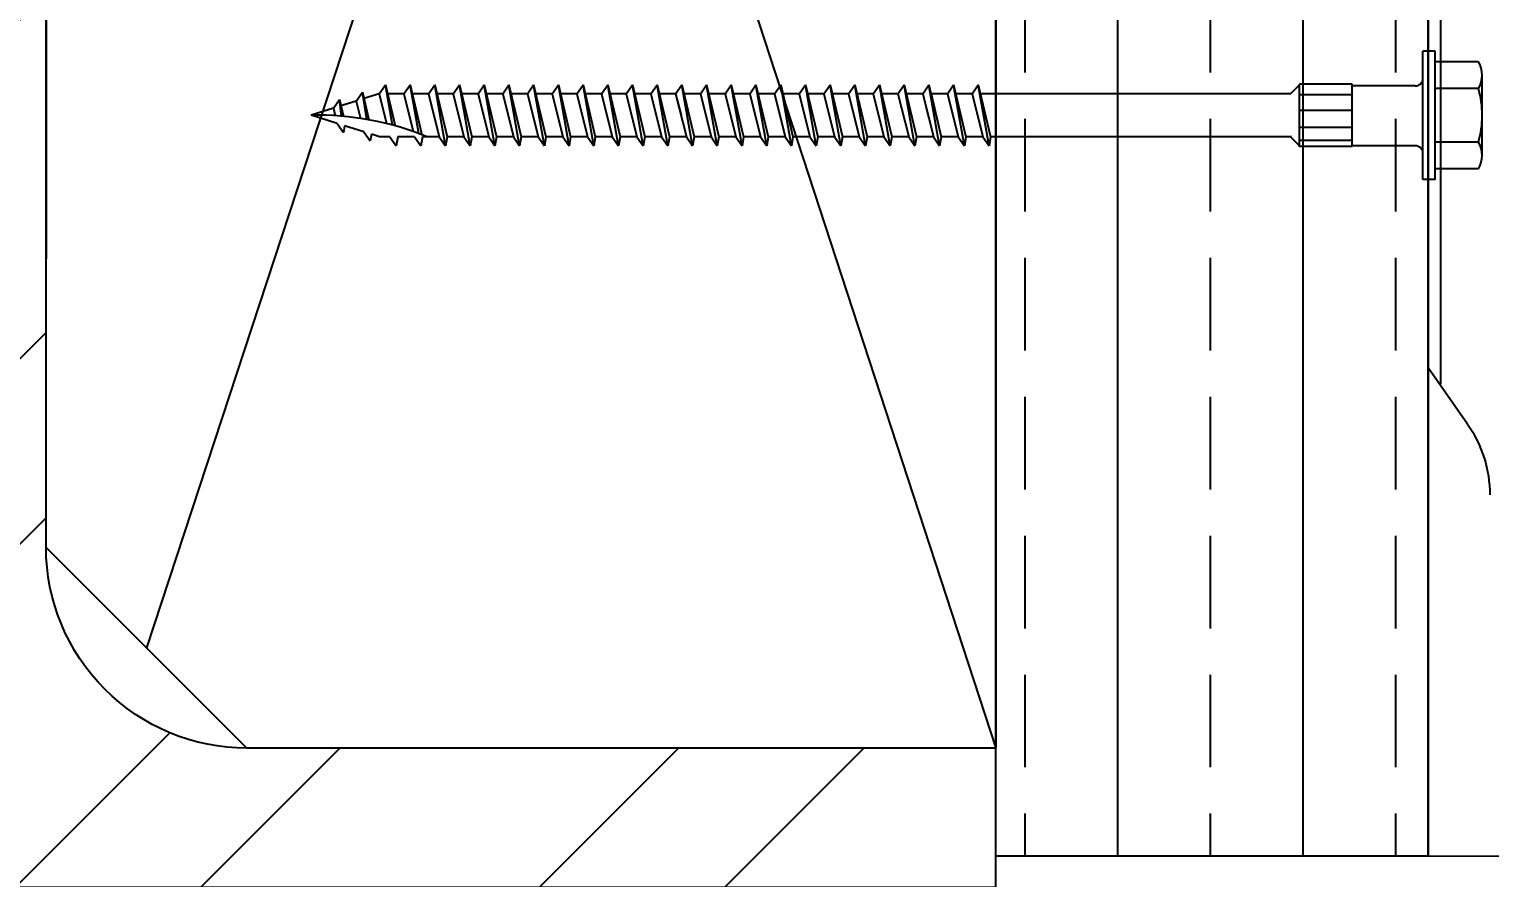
# Model space of a CAD drawing. Header units: inches. Extents: x -2661 to 42767, y -1222 to 9099.
# Drawn here: x -1288.91 to -1282.99, y 3381.74 to 3385.18 of the extents above; entities that cross this region are included whole.
import ezdxf
from ezdxf import colors
from ezdxf.entities.mleader import LeaderData, LeaderLine
from ezdxf.math import Vec2, Vec3

# ---------------------------------------------------------------- set-up
doc = ezdxf.new("R2010")
doc.units = ezdxf.units.IN
doc.header["$LTSCALE"] = 12
doc.header["$MEASUREMENT"] = 0
doc.layers.get('0').update_dxf_attribs({"linetype": 'CONTINUOUS'})
for name, color, linetype in [('S-ANNO-NOTE', 4, 'CONTINUOUS'), ('S-FASTENERS', 2, 'CONTINUOUS'), ('S-SIMPSON', 2, 'CONTINUOUS'), ('S-STEEL', 4, 'CONTINUOUS'), ('S-WOOD', 3, 'CONTINUOUS')]:
    doc.layers.add(name, color=color, linetype=linetype)
doc.layers.add('S-HATCH1', color=1, linetype='CONTINUOUS', transparency=0.5)
doc.styles.add('Arial', font='arial.ttf', dxfattribs={"width": 0.85})

# ---------------------------------------------------------------- blocks, each defined once
blk = doc.blocks.new('W12x45')
at = {"layer": 'S-HATCH1'}
h = blk.add_hatch(dxfattribs=at)
h.set_pattern_fill('STEEL', color=256, scale=12, style=0)
h.set_pattern_definition([(45, (-56.4789, -717.4424), (-1.0606602, 1.0606602), []), (45, (-56.4789, -716.6924), (-1.0606602, 1.0606602), [])])
edge = h.paths.add_edge_path()
edge.add_line((4, -6), (4, -5.4375))
edge.add_line((4, -5.4375), (0.96875, -5.4375))
edge.add_arc((0.96875, -4.625), 0.8125, 180, 270, ccw=False)
edge.add_line((0.15625, -4.625), (0.15625, 4.625))
edge.add_arc((0.96875, 4.625), 0.8125, 90, 180, ccw=False)
edge.add_line((0.96875, 5.4375), (4, 5.4375))
edge.add_line((4, 5.4375), (4, 6))
edge.add_line((4, 6), (-4, 6))
edge.add_line((-4, 6), (-4, 5.4375))
edge.add_line((-4, 5.4375), (-0.96875, 5.4375))
edge.add_arc((-0.96875, 4.625), 0.8125, 0, 90, ccw=False)
edge.add_line((-0.15625, 4.625), (-0.15625, -4.625))
edge.add_arc((-0.96875, -4.625), 0.8125, -90, 0, ccw=False)
edge.add_line((-0.96875, -5.4375), (-4, -5.4375))
edge.add_line((-4, -5.4375), (-4, -6))
edge.add_line((-4, -6), (4, -6))
blk.add_lwpolyline([(4, -6), (4, -5.4375), (0.96875, -5.4375, -0.4142136), (0.15625, -4.625), (0.15625, 4.625, -0.4142136), (0.96875, 5.4375), (4, 5.4375), (4, 6), (-4, 6), (-4, 5.4375), (-0.96875, 5.4375, -0.4142136), (-0.15625, 4.625), (-0.15625, -4.625, -0.4142136), (-0.96875, -5.4375), (-4, -5.4375), (-4, -6)], format="xyb", close=True)
blk = doc.blocks.new('*U1291')
at = {"layer": 'S-WOOD'}
h = blk.add_hatch(dxfattribs=at)
h.set_pattern_fill('ANSI33', color=1, scale=3, angle=45, style=0)
h.set_pattern_definition([(90, (0.25, -8.375), (-0.75, 1e-16), []), (90, (0.625, -8), (-0.75, 1e-16), [0.375, -0.1875])])
h.paths.add_polyline_path([(1.75, -11.875), (0, -11.875), (0, 0), (1.75, 0)])
at = {"color": 4}
blk.add_lwpolyline([(0, 0), (1.75, 0), (1.75, -11.875), (0, -11.875)], close=True, dxfattribs=at)
blk.add_lwpolyline([(1.75, -11.875), (0, -11.875), (0, 0), (1.75, 0)], close=True)
blk = doc.blocks.new('SDS.25X4.5-f')
at = {"layer": 'S-SIMPSON'}
for p, q in [((0.1624, 0.24), (-0.1624, 0.24)), ((-0.2165, 0.2244), (-0.2165, 0.05)), ((-0.1083, 0.2244), (-0.1083, 0.05)), ((0.1083, 0.2244), (0.1083, 0.05)), ((0.2165, 0.2244), (0.2165, 0.05)), ((0.26, 0.05), (-0.26, 0.05)), ((-0.26, 0.05), (-0.26, 0)), ((0.26, 0), (-0.26, 0)), ((0.26, 0.05), (0.26, 0)), ((-0.1259, -0.286), (-0.1259, -0.5)), ((0.1259, -0.286), (-0.1259, -0.286)), ((-0.0823, -0.286), (-0.0823, -0.5)), ((-0.0192, -0.286), (-0.0192, -0.5)), ((0.0494, -0.286), (0.0494, -0.5)), ((0.1018, -0.286), (0.1018, -0.5)), ((0.1259, -0.286), (0.1259, -0.5)), ((0.1276, -0.5), (-0.1242, -0.5)), ((-0.087, -0.536), (-0.123, -0.5)), ((0.123, -0.5), (0.087, -0.536)), ((0.087, -0.5316), (0.087, -1.75)), ((0.087, -0.5316), (0.087, -1.75)), ((-0.087, -0.536), (-0.087, -1.7912)), ((-0.087, -0.5749), (-0.087, -1.7912)), ((0.087, -1.6816), (0.087, -1.75)), ((0.087, -1.6816), (0.087, -1.75)), ((-0.087, -1.7249), (-0.087, -1.7912)), ((-0.087, -1.7249), (-0.087, -1.7912)), ((-0.087, -1.7249), (-0.087, -1.7912))]:
    blk.add_line(p, q, dxfattribs=at)
at = {"layer": 'S-SIMPSON', "color": 1}
for p, q in [((-0.123, -1.7997), (0.087, -1.75)), ((-0.123, -1.7997), (0.087, -1.75)), ((-0.123, -1.7997), (0.087, -1.75)), ((0.123, -1.7563), (-0.123, -1.7997)), ((0.123, -1.7563), (-0.123, -1.7997)), ((0.123, -1.7563), (-0.123, -1.7997)), ((0.087, -1.75), (0.123, -1.7563)), ((0.087, -1.75), (0.123, -1.7563)), ((0.087, -1.75), (0.123, -1.7563)), ((0.087, -1.7816), (0.123, -1.7563)), ((0.087, -1.7816), (0.123, -1.7563)), ((0.087, -1.7816), (0.123, -1.7563)), ((-0.087, -1.8249), (-0.123, -1.7997)), ((-0.087, -1.8249), (-0.123, -1.7997)), ((-0.087, -1.8249), (-0.123, -1.7997)), ((-0.087, -1.8249), (0.087, -1.7816)), ((-0.087, -1.8249), (0.087, -1.7816)), ((-0.087, -1.8249), (0.087, -1.7816)), ((-0.087, -1.8249), (-0.087, -1.8912)), ((-0.087, -1.8249), (-0.087, -1.8912)), ((-0.087, -1.8249), (-0.087, -1.8912)), ((-0.087, -1.8249), (-0.087, -1.8912)), ((-0.087, -1.8249), (-0.087, -1.8912)), ((-0.087, -1.8249), (-0.087, -1.8912)), ((0.087, -1.7816), (0.087, -1.85)), ((0.087, -1.7816), (0.087, -1.85)), ((0.087, -1.7816), (0.087, -1.85)), ((0.087, -1.7816), (0.087, -1.85)), ((0.087, -1.7816), (0.087, -1.85)), ((0.087, -1.7816), (0.087, -1.85)), ((-0.123, -1.8997), (0.087, -1.85)), ((-0.123, -1.8997), (0.087, -1.85)), ((-0.123, -1.8997), (0.087, -1.85)), ((-0.123, -1.8997), (0.087, -1.85)), ((0.123, -1.8563), (-0.123, -1.8997)), ((0.123, -1.8563), (-0.123, -1.8997)), ((0.123, -1.8563), (-0.123, -1.8997)), ((0.123, -1.8563), (-0.123, -1.8997)), ((-0.087, -1.9249), (0.087, -1.8816)), ((-0.087, -1.9249), (0.087, -1.8816)), ((-0.087, -1.9249), (0.087, -1.8816)), ((-0.087, -1.9249), (0.087, -1.8816)), ((0.087, -1.85), (0.123, -1.8563)), ((0.087, -1.85), (0.123, -1.8563)), ((0.087, -1.85), (0.123, -1.8563)), ((0.087, -1.85), (0.123, -1.8563)), ((0.087, -1.8816), (0.123, -1.8563)), ((0.087, -1.8816), (0.123, -1.8563)), ((0.087, -1.8816), (0.123, -1.8563)), ((0.087, -1.8816), (0.123, -1.8563)), ((0.087, -1.8816), (0.087, -1.95)), ((0.087, -1.8816), (0.087, -1.95)), ((0.087, -1.8816), (0.087, -1.95)), ((0.087, -1.8816), (0.087, -1.95)), ((0.087, -1.8816), (0.087, -1.95)), ((0.087, -1.8816), (0.087, -1.95)), ((0.087, -1.8816), (0.087, -1.95)), ((0.087, -1.8816), (0.087, -1.95)), ((0.087, -1.8816), (0.087, -1.95)), ((0.087, -1.8816), (0.087, -1.95)), ((-0.087, -1.9249), (-0.123, -1.8997)), ((-0.087, -1.9249), (-0.123, -1.8997)), ((-0.087, -1.9249), (-0.123, -1.8997)), ((-0.087, -1.9249), (-0.123, -1.8997)), ((-0.087, -1.9249), (-0.123, -1.8997)), ((-0.123, -1.9997), (0.087, -1.95)), ((-0.123, -1.9997), (0.087, -1.95)), ((-0.123, -1.9997), (0.087, -1.95)), ((-0.123, -1.9997), (0.087, -1.95)), ((-0.123, -1.9997), (0.087, -1.95)), ((-0.123, -1.9997), (0.087, -1.95)), ((-0.123, -1.9997), (0.087, -1.95)), ((-0.123, -1.9997), (0.087, -1.95)), ((-0.087, -1.9249), (0, -1.9032)), ((-0.087, -1.9249), (-0.087, -1.9912)), ((-0.087, -1.9249), (-0.087, -1.9912)), ((-0.087, -1.9249), (-0.087, -1.9912)), ((-0.087, -1.9249), (-0.087, -1.9912)), ((-0.087, -1.9249), (-0.087, -1.9912)), ((-0.087, -1.9249), (-0.087, -1.9912)), ((-0.087, -1.9249), (-0.087, -1.9912)), ((-0.087, -1.9249), (-0.087, -1.9912)), ((-0.087, -1.9249), (-0.087, -1.9912)), ((-0.087, -1.9249), (-0.087, -1.9912)), ((-0.087, -1.9249), (-0.087, -1.9912)), ((-0.087, -1.9249), (-0.087, -1.9912)), ((-0.087, -1.9912), (0.087, -1.95)), ((0.087, -1.95), (0.123, -1.9563)), ((0.087, -1.95), (0.123, -1.9563)), ((0.087, -1.95), (0.123, -1.9563)), ((0.087, -1.95), (0.123, -1.9563)), ((0.087, -1.95), (0.123, -1.9563)), ((0.087, -1.95), (0.123, -1.9563)), ((0.087, -1.95), (0.123, -1.9563)), ((0.087, -1.95), (0.123, -1.9563)), ((0.087, -1.95), (0.123, -1.9563)), ((0.123, -1.9563), (-0.123, -1.9997)), ((0.123, -1.9563), (-0.123, -1.9997)), ((0.123, -1.9563), (-0.123, -1.9997)), ((0.123, -1.9563), (-0.123, -1.9997)), ((0.123, -1.9563), (-0.123, -1.9997)), ((0.123, -1.9563), (-0.123, -1.9997)), ((0.123, -1.9563), (-0.123, -1.9997)), ((0.123, -1.9563), (-0.123, -1.9997)), ((0.123, -1.9563), (-0.123, -1.9997)), ((-0.087, -2.0249), (-0.123, -1.9997)), ((-0.087, -2.0249), (-0.123, -1.9997)), ((-0.087, -2.0249), (-0.123, -1.9997)), ((-0.087, -2.0249), (-0.123, -1.9997)), ((-0.087, -2.0249), (-0.123, -1.9997)), ((-0.087, -2.0249), (-0.123, -1.9997)), ((-0.087, -2.0249), (-0.123, -1.9997)), ((-0.087, -2.0249), (-0.123, -1.9997)), ((-0.087, -2.0249), (-0.123, -1.9997)), ((-0.087, -2.0249), (-0.123, -1.9997)), ((-0.087, -2.0249), (-0.123, -1.9997)), ((-0.087, -2.0249), (-0.123, -1.9997)), ((-0.087, -2.0249), (-0.123, -1.9997)), ((-0.087, -2.0249), (0.087, -1.9816)), ((-0.087, -2.0249), (0.087, -1.9816)), ((-0.087, -2.0249), (0.087, -1.9816)), ((-0.087, -2.0249), (0.087, -1.9816)), ((-0.087, -2.0249), (0.087, -1.9816)), ((-0.087, -2.0249), (0.087, -1.9816)), ((-0.087, -2.0249), (0.087, -1.9816)), ((-0.087, -2.0249), (0.087, -1.9816)), ((-0.087, -2.0249), (0.087, -1.9816)), ((-0.087, -2.0249), (0.013, -2)), ((-0.087, -2.0249), (0.013, -2)), ((-0.087, -2.0249), (0.013, -2)), ((-0.087, -2.0249), (0, -2.0032)), ((0.087, -1.9816), (0.123, -1.9563)), ((0.087, -1.9816), (0.123, -1.9563)), ((0.087, -1.9816), (0.123, -1.9563)), ((0.087, -1.9816), (0.123, -1.9563)), ((0.087, -1.9816), (0.123, -1.9563)), ((0.087, -1.9816), (0.123, -1.9563)), ((0.087, -1.9816), (0.123, -1.9563)), ((0.087, -1.9816), (0.123, -1.9563)), ((0.087, -1.9816), (0.123, -1.9563)), ((0.087, -1.9816), (0.087, -2.05)), ((0.087, -1.9816), (0.087, -2.05)), ((0.087, -1.9816), (0.087, -2.05)), ((0.087, -1.9816), (0.087, -2.05)), ((0.087, -1.9816), (0.087, -2.05)), ((0.087, -1.9816), (0.087, -2.05)), ((0.087, -1.9816), (0.087, -2.05)), ((0.087, -1.9816), (0.087, -2.05)), ((0.087, -1.9816), (0.087, -2.05)), ((0.087, -1.9816), (0.087, -2.05)), ((0.087, -1.9816), (0.087, -2.05)), ((0.087, -1.9816), (0.087, -2.05)), ((0.087, -1.9816), (0.087, -2.05)), ((-0.123, -2.0997), (0.087, -2.05)), ((-0.123, -2.0997), (0.087, -2.05)), ((-0.123, -2.0997), (0.087, -2.05)), ((-0.123, -2.0997), (0.087, -2.05)), ((-0.123, -2.0997), (0.087, -2.05)), ((-0.123, -2.0997), (0.087, -2.05)), ((-0.123, -2.0997), (0.087, -2.05)), ((-0.123, -2.0997), (0.087, -2.05)), ((-0.123, -2.0997), (0.087, -2.05)), ((0.123, -2.0563), (-0.123, -2.0997)), ((0.123, -2.0563), (-0.123, -2.0997)), ((0.123, -2.0563), (-0.123, -2.0997)), ((0.123, -2.0563), (-0.123, -2.0997)), ((0.123, -2.0563), (-0.123, -2.0997)), ((0.123, -2.0563), (-0.123, -2.0997)), ((0.123, -2.0563), (-0.123, -2.0997)), ((0.123, -2.0563), (-0.123, -2.0997)), ((0.123, -2.0563), (-0.123, -2.0997)), ((-0.087, -2.0249), (-0.087, -2.0912)), ((-0.087, -2.0249), (-0.087, -2.0912)), ((-0.087, -2.0249), (-0.087, -2.0912)), ((-0.087, -2.0249), (-0.087, -2.0912)), ((-0.087, -2.0249), (-0.087, -2.0912)), ((-0.087, -2.0249), (-0.087, -2.0912)), ((-0.087, -2.0249), (-0.087, -2.0912)), ((-0.087, -2.0249), (-0.087, -2.0912)), ((-0.087, -2.0249), (-0.087, -2.0912)), ((-0.087, -2.0249), (-0.087, -2.0912)), ((-0.087, -2.0249), (-0.087, -2.0912)), ((0.087, -2.05), (0.123, -2.0563)), ((0.087, -2.05), (0.123, -2.0563)), ((0.087, -2.05), (0.123, -2.0563)), ((0.087, -2.05), (0.123, -2.0563)), ((0.087, -2.05), (0.123, -2.0563)), ((0.087, -2.05), (0.123, -2.0563)), ((0.087, -2.05), (0.123, -2.0563)), ((0.087, -2.05), (0.123, -2.0563)), ((0.087, -2.05), (0.123, -2.0563)), ((0.087, -2.0816), (0.123, -2.0563)), ((0.087, -2.0816), (0.123, -2.0563)), ((0.087, -2.0816), (0.123, -2.0563)), ((0.087, -2.0816), (0.123, -2.0563)), ((0.087, -2.0816), (0.123, -2.0563)), ((0.087, -2.0816), (0.123, -2.0563)), ((0.087, -2.0816), (0.123, -2.0563)), ((0.087, -2.0816), (0.123, -2.0563)), ((0.087, -2.0816), (0.123, -2.0563)), ((-0.087, -2.1249), (-0.123, -2.0997)), ((-0.087, -2.1249), (-0.123, -2.0997)), ((-0.087, -2.1249), (-0.123, -2.0997)), ((-0.087, -2.1249), (-0.123, -2.0997)), ((-0.087, -2.1249), (-0.123, -2.0997)), ((-0.087, -2.1249), (-0.123, -2.0997)), ((-0.087, -2.1249), (-0.123, -2.0997)), ((-0.087, -2.1249), (-0.123, -2.0997)), ((-0.087, -2.1249), (-0.123, -2.0997)), ((-0.087, -2.1249), (0.087, -2.0816)), ((-0.087, -2.1249), (0.087, -2.0816)), ((-0.087, -2.1249), (0.087, -2.0816)), ((-0.087, -2.1249), (0.087, -2.0816)), ((-0.087, -2.1249), (0.087, -2.0816)), ((-0.087, -2.1249), (0.087, -2.0816)), ((-0.087, -2.1249), (0.087, -2.0816)), ((-0.087, -2.1249), (0.087, -2.0816)), ((-0.087, -2.1249), (0.087, -2.0816)), ((-0.087, -2.1249), (-0.087, -2.1912)), ((-0.087, -2.1249), (-0.087, -2.1912)), ((-0.087, -2.1249), (-0.087, -2.1912)), ((-0.087, -2.1249), (-0.087, -2.1912)), ((-0.087, -2.1249), (-0.087, -2.1912)), ((-0.087, -2.1249), (-0.087, -2.1912)), ((-0.087, -2.1249), (-0.087, -2.1912)), ((-0.087, -2.1249), (-0.087, -2.1912)), ((-0.087, -2.1249), (-0.087, -2.1912)), ((-0.087, -2.1249), (-0.087, -2.1912)), ((-0.087, -2.1249), (-0.087, -2.1912)), ((0.087, -2.0816), (0.087, -2.15)), ((0.087, -2.0816), (0.087, -2.15)), ((0.087, -2.0816), (0.087, -2.15)), ((0.087, -2.0816), (0.087, -2.15)), ((0.087, -2.0816), (0.087, -2.15)), ((0.087, -2.0816), (0.087, -2.15)), ((0.087, -2.0816), (0.087, -2.15)), ((0.087, -2.0816), (0.087, -2.15)), ((0.087, -2.0816), (0.087, -2.15)), ((0.087, -2.0816), (0.087, -2.15)), ((0.087, -2.0816), (0.087, -2.15)), ((-0.123, -2.1997), (0.087, -2.15)), ((-0.123, -2.1997), (0.087, -2.15)), ((-0.123, -2.1997), (0.087, -2.15)), ((-0.123, -2.1997), (0.087, -2.15)), ((-0.123, -2.1997), (0.087, -2.15)), ((-0.123, -2.1997), (0.087, -2.15)), ((-0.123, -2.1997), (0.087, -2.15)), ((-0.123, -2.1997), (0.087, -2.15)), ((-0.123, -2.1997), (0.087, -2.15)), ((-0.123, -2.1997), (0.087, -2.15)), ((-0.123, -2.1997), (0.087, -2.15)), ((0.123, -2.1563), (-0.123, -2.1997)), ((0.123, -2.1563), (-0.123, -2.1997)), ((0.123, -2.1563), (-0.123, -2.1997)), ((0.123, -2.1563), (-0.123, -2.1997)), ((0.123, -2.1563), (-0.123, -2.1997)), ((0.123, -2.1563), (-0.123, -2.1997)), ((0.123, -2.1563), (-0.123, -2.1997)), ((0.123, -2.1563), (-0.123, -2.1997)), ((0.123, -2.1563), (-0.123, -2.1997)), ((0.123, -2.1563), (-0.123, -2.1997)), ((0.123, -2.1563), (-0.123, -2.1997)), ((-0.087, -2.2249), (0.087, -2.1816)), ((-0.087, -2.2249), (0.087, -2.1816)), ((-0.087, -2.2249), (0.087, -2.1816)), ((-0.087, -2.2249), (0.087, -2.1816)), ((-0.087, -2.2249), (0.087, -2.1816)), ((-0.087, -2.2249), (0.087, -2.1816)), ((-0.087, -2.2249), (0.087, -2.1816)), ((-0.087, -2.2249), (0.087, -2.1816)), ((-0.087, -2.2249), (0.087, -2.1816)), ((-0.087, -2.2249), (0.087, -2.1816)), ((-0.087, -2.2249), (0.087, -2.1816)), ((0.087, -2.15), (0.123, -2.1563)), ((0.087, -2.15), (0.123, -2.1563)), ((0.087, -2.15), (0.123, -2.1563)), ((0.087, -2.15), (0.123, -2.1563)), ((0.087, -2.15), (0.123, -2.1563)), ((0.087, -2.15), (0.123, -2.1563)), ((0.087, -2.15), (0.123, -2.1563)), ((0.087, -2.15), (0.123, -2.1563)), ((0.087, -2.15), (0.123, -2.1563)), ((0.087, -2.15), (0.123, -2.1563)), ((0.087, -2.15), (0.123, -2.1563)), ((0.087, -2.1816), (0.123, -2.1563)), ((0.087, -2.1816), (0.123, -2.1563)), ((0.087, -2.1816), (0.123, -2.1563)), ((0.087, -2.1816), (0.123, -2.1563)), ((0.087, -2.1816), (0.123, -2.1563)), ((0.087, -2.1816), (0.123, -2.1563)), ((0.087, -2.1816), (0.123, -2.1563)), ((0.087, -2.1816), (0.123, -2.1563)), ((0.087, -2.1816), (0.123, -2.1563)), ((0.087, -2.1816), (0.123, -2.1563)), ((0.087, -2.1816), (0.123, -2.1563)), ((0.087, -2.1816), (0.087, -2.25)), ((0.087, -2.1816), (0.087, -2.25)), ((0.087, -2.1816), (0.087, -2.25)), ((0.087, -2.1816), (0.087, -2.25)), ((0.087, -2.1816), (0.087, -2.25)), ((0.087, -2.1816), (0.087, -2.25)), ((0.087, -2.1816), (0.087, -2.25)), ((0.087, -2.1816), (0.087, -2.25)), ((-0.087, -2.2249), (-0.123, -2.1997)), ((-0.087, -2.2249), (-0.123, -2.1997)), ((-0.087, -2.2249), (-0.123, -2.1997)), ((-0.087, -2.2249), (-0.123, -2.1997)), ((-0.087, -2.2249), (-0.123, -2.1997)), ((-0.087, -2.2249), (-0.123, -2.1997)), ((-0.087, -2.2249), (-0.123, -2.1997)), ((-0.087, -2.2249), (-0.123, -2.1997)), ((-0.087, -2.2249), (-0.123, -2.1997)), ((-0.087, -2.2249), (-0.123, -2.1997)), ((-0.087, -2.2249), (-0.123, -2.1997)), ((-0.087, -2.2249), (-0.123, -2.1997)), ((-0.087, -2.2249), (-0.123, -2.1997)), ((-0.087, -2.2249), (0, -2.2032)), ((-0.087, -2.2249), (0, -2.2032)), ((-0.087, -2.2249), (-0.087, -2.2912)), ((-0.087, -2.2249), (-0.087, -2.2912)), ((-0.087, -2.2249), (-0.087, -2.2912)), ((-0.087, -2.2249), (-0.087, -2.2912)), ((-0.087, -2.2249), (-0.087, -2.2912)), ((-0.087, -2.2249), (-0.087, -2.2912)), ((-0.087, -2.2249), (-0.087, -2.2912)), ((-0.087, -2.2249), (-0.087, -2.2912)), ((-0.087, -2.2249), (-0.087, -2.2912)), ((-0.087, -2.2249), (-0.087, -2.2912)), ((-0.123, -2.2997), (0.087, -2.25)), ((-0.123, -2.2997), (0.087, -2.25)), ((-0.123, -2.2997), (0.087, -2.25)), ((-0.123, -2.2997), (0.087, -2.25)), ((-0.123, -2.2997), (0.087, -2.25)), ((-0.123, -2.2997), (0.087, -2.25)), ((-0.123, -2.2997), (0.087, -2.25)), ((-0.123, -2.2997), (0.087, -2.25)), ((0.123, -2.2563), (-0.123, -2.2997)), ((0.123, -2.2563), (-0.123, -2.2997)), ((0.123, -2.2563), (-0.123, -2.2997)), ((0.123, -2.2563), (-0.123, -2.2997)), ((0.123, -2.2563), (-0.123, -2.2997)), ((0.123, -2.2563), (-0.123, -2.2997)), ((0.123, -2.2563), (-0.123, -2.2997)), ((0.123, -2.2563), (-0.123, -2.2997)), ((0.123, -2.2563), (-0.123, -2.2997)), ((-0.087, -2.3249), (-0.123, -2.2997)), ((-0.087, -2.3249), (-0.123, -2.2997)), ((-0.087, -2.3249), (-0.123, -2.2997)), ((-0.087, -2.3249), (-0.123, -2.2997)), ((-0.087, -2.3249), (-0.123, -2.2997)), ((-0.087, -2.3249), (-0.123, -2.2997)), ((-0.087, -2.3249), (-0.123, -2.2997)), ((-0.087, -2.3249), (-0.123, -2.2997)), ((-0.087, -2.3249), (-0.123, -2.2997)), ((-0.087, -2.3249), (-0.123, -2.2997)), ((-0.087, -2.2912), (0.087, -2.25)), ((-0.087, -2.3249), (0.087, -2.2816)), ((-0.087, -2.3249), (0.087, -2.2816)), ((-0.087, -2.3249), (0.087, -2.2816)), ((-0.087, -2.3249), (0.087, -2.2816)), ((-0.087, -2.3249), (0.087, -2.2816)), ((-0.087, -2.3249), (0.087, -2.2816)), ((-0.087, -2.3249), (0.087, -2.2816)), ((-0.087, -2.3249), (0.087, -2.2816)), ((-0.087, -2.3249), (0.087, -2.2816)), ((-0.087, -2.3249), (0, -2.3032)), ((0.087, -2.25), (0.123, -2.2563)), ((0.087, -2.25), (0.123, -2.2563)), ((0.087, -2.25), (0.123, -2.2563)), ((0.087, -2.25), (0.123, -2.2563)), ((0.087, -2.25), (0.123, -2.2563)), ((0.087, -2.25), (0.123, -2.2563)), ((0.087, -2.25), (0.123, -2.2563)), ((0.087, -2.25), (0.123, -2.2563)), ((0.087, -2.25), (0.123, -2.2563)), ((0.087, -2.2816), (0.123, -2.2563)), ((0.087, -2.2816), (0.123, -2.2563)), ((0.087, -2.2816), (0.123, -2.2563)), ((0.087, -2.2816), (0.123, -2.2563)), ((0.087, -2.2816), (0.123, -2.2563)), ((0.087, -2.2816), (0.123, -2.2563)), ((0.087, -2.2816), (0.123, -2.2563)), ((0.087, -2.2816), (0.123, -2.2563)), ((0.087, -2.2816), (0.123, -2.2563)), ((0.087, -2.2816), (0.087, -2.35)), ((0.087, -2.2816), (0.087, -2.35)), ((0.087, -2.2816), (0.087, -2.35)), ((0.087, -2.2816), (0.087, -2.35)), ((0.087, -2.2816), (0.087, -2.35)), ((0.087, -2.2816), (0.087, -2.35)), ((0.087, -2.2816), (0.087, -2.35)), ((0.087, -2.2816), (0.087, -2.35)), ((0.087, -2.2816), (0.087, -2.35)), ((-0.123, -2.3997), (0.087, -2.35)), ((-0.123, -2.3997), (0.087, -2.35)), ((-0.123, -2.3997), (0.087, -2.35)), ((-0.123, -2.3997), (0.087, -2.35)), ((-0.123, -2.3997), (0.087, -2.35)), ((-0.123, -2.3997), (0.087, -2.35)), ((0.123, -2.3563), (-0.123, -2.3997)), ((0.123, -2.3563), (-0.123, -2.3997)), ((0.123, -2.3563), (-0.123, -2.3997)), ((0.123, -2.3563), (-0.123, -2.3997)), ((0.123, -2.3563), (-0.123, -2.3997)), ((0.123, -2.3563), (-0.123, -2.3997)), ((-0.087, -2.3249), (-0.087, -2.3912)), ((-0.087, -2.3249), (-0.087, -2.3912)), ((-0.087, -2.3249), (-0.087, -2.3912)), ((-0.087, -2.3249), (-0.087, -2.3912)), ((-0.087, -2.3249), (-0.087, -2.3912)), ((-0.087, -2.3249), (-0.087, -2.3912)), ((-0.087, -2.3249), (-0.087, -2.3912)), ((-0.087, -2.3249), (-0.087, -2.3912)), ((0.087, -2.35), (0.123, -2.3563)), ((0.087, -2.35), (0.123, -2.3563)), ((0.087, -2.35), (0.123, -2.3563)), ((0.087, -2.35), (0.123, -2.3563)), ((0.087, -2.35), (0.123, -2.3563)), ((0.087, -2.35), (0.123, -2.3563)), ((0.087, -2.3816), (0.123, -2.3563)), ((0.087, -2.3816), (0.123, -2.3563)), ((0.087, -2.3816), (0.123, -2.3563)), ((0.087, -2.3816), (0.123, -2.3563)), ((0.087, -2.3816), (0.123, -2.3563)), ((0.087, -2.3816), (0.123, -2.3563)), ((-0.087, -2.4249), (-0.123, -2.3997)), ((-0.087, -2.4249), (-0.123, -2.3997)), ((-0.087, -2.4249), (-0.123, -2.3997)), ((-0.087, -2.4249), (-0.123, -2.3997)), ((-0.087, -2.4249), (-0.123, -2.3997)), ((-0.087, -2.4249), (-0.123, -2.3997)), ((-0.087, -2.4249), (0.087, -2.3816)), ((-0.087, -2.4249), (0.087, -2.3816)), ((-0.087, -2.4249), (0.087, -2.3816)), ((-0.087, -2.4249), (0.087, -2.3816)), ((-0.087, -2.4249), (0.087, -2.3816)), ((-0.087, -2.4249), (0.087, -2.3816)), ((0.087, -2.3816), (0.087, -2.45)), ((0.087, -2.3816), (0.087, -2.45)), ((0.087, -2.3816), (0.087, -2.45)), ((0.087, -2.3816), (0.087, -2.45)), ((0.087, -2.3816), (0.087, -2.45)), ((0.087, -2.3816), (0.087, -2.45)), ((0.087, -2.3816), (0.087, -2.45)), ((-0.123, -2.4997), (0.087, -2.45)), ((-0.123, -2.4997), (0.087, -2.45)), ((-0.123, -2.4997), (0.087, -2.45)), ((-0.123, -2.4997), (0.087, -2.45)), ((-0.123, -2.4997), (0.087, -2.45)), ((-0.123, -2.4997), (0.087, -2.45)), ((-0.123, -2.4997), (0.087, -2.45)), ((0.123, -2.4563), (-0.123, -2.4997)), ((0.123, -2.4563), (-0.123, -2.4997)), ((0.123, -2.4563), (-0.123, -2.4997)), ((0.123, -2.4563), (-0.123, -2.4997)), ((0.123, -2.4563), (-0.123, -2.4997)), ((0.123, -2.4563), (-0.123, -2.4997)), ((0.123, -2.4563), (-0.123, -2.4997)), ((-0.087, -2.4249), (-0.087, -2.4912)), ((-0.087, -2.4249), (-0.087, -2.4912)), ((-0.087, -2.4249), (-0.087, -2.4912)), ((-0.087, -2.4249), (-0.087, -2.4912)), ((-0.087, -2.4249), (-0.087, -2.4912)), ((-0.087, -2.4249), (-0.087, -2.4912)), ((-0.087, -2.4249), (-0.087, -2.4912)), ((-0.087, -2.5249), (0.087, -2.4816)), ((-0.087, -2.5249), (0.087, -2.4816)), ((-0.087, -2.5249), (0.087, -2.4816)), ((-0.087, -2.5249), (0.087, -2.4816)), ((-0.087, -2.5249), (0.087, -2.4816)), ((-0.087, -2.5249), (0.087, -2.4816)), ((-0.087, -2.5249), (0.087, -2.4816)), ((0.087, -2.45), (0.123, -2.4563)), ((0.087, -2.45), (0.123, -2.4563)), ((0.087, -2.45), (0.123, -2.4563)), ((0.087, -2.45), (0.123, -2.4563)), ((0.087, -2.45), (0.123, -2.4563)), ((0.087, -2.45), (0.123, -2.4563)), ((0.087, -2.45), (0.123, -2.4563)), ((0.087, -2.4816), (0.123, -2.4563)), ((0.087, -2.4816), (0.123, -2.4563)), ((0.087, -2.4816), (0.123, -2.4563)), ((0.087, -2.4816), (0.123, -2.4563)), ((0.087, -2.4816), (0.123, -2.4563)), ((0.087, -2.4816), (0.123, -2.4563)), ((0.087, -2.4816), (0.123, -2.4563)), ((0.087, -2.4816), (0.087, -2.55)), ((0.087, -2.4816), (0.087, -2.55)), ((0.087, -2.4816), (0.087, -2.55)), ((0.087, -2.4816), (0.087, -2.55)), ((0.087, -2.4816), (0.087, -2.55)), ((0.087, -2.4816), (0.087, -2.55)), ((0.087, -2.4816), (0.087, -2.55)), ((0.087, -2.4816), (0.087, -2.55)), ((0.087, -2.4816), (0.087, -2.55)), ((0.087, -2.4816), (0.087, -2.55)), ((0.087, -2.4816), (0.087, -2.55)), ((0.087, -2.4816), (0.087, -2.55)), ((0.087, -2.4816), (0.087, -2.55)), ((0.087, -2.4816), (0.087, -2.55)), ((-0.087, -2.5249), (-0.123, -2.4997)), ((-0.087, -2.5249), (-0.123, -2.4997)), ((-0.087, -2.5249), (-0.123, -2.4997)), ((-0.087, -2.5249), (-0.123, -2.4997)), ((-0.087, -2.5249), (-0.123, -2.4997)), ((-0.087, -2.5249), (-0.123, -2.4997)), ((-0.087, -2.5249), (-0.123, -2.4997)), ((-0.087, -2.5249), (-0.123, -2.4997)), ((-0.087, -2.5249), (0, -2.5032)), ((-0.087, -2.5249), (-0.087, -2.5912)), ((-0.087, -2.5249), (-0.087, -2.5912)), ((-0.087, -2.5249), (-0.087, -2.5912)), ((-0.087, -2.5249), (-0.087, -2.5912)), ((-0.087, -2.5249), (-0.087, -2.5912)), ((-0.087, -2.5249), (-0.087, -2.5912)), ((-0.087, -2.5249), (-0.087, -2.5912)), ((-0.087, -2.5249), (-0.087, -2.5912)), ((-0.123, -2.5997), (0.087, -2.55)), ((-0.123, -2.5997), (0.087, -2.55)), ((-0.123, -2.5997), (0.087, -2.55)), ((-0.123, -2.5997), (0.087, -2.55)), ((-0.123, -2.5997), (0.087, -2.55)), ((-0.123, -2.5997), (0.087, -2.55)), ((0.123, -2.5563), (-0.123, -2.5997)), ((0.123, -2.5563), (-0.123, -2.5997)), ((0.123, -2.5563), (-0.123, -2.5997)), ((0.123, -2.5563), (-0.123, -2.5997)), ((0.123, -2.5563), (-0.123, -2.5997)), ((0.123, -2.5563), (-0.123, -2.5997)), ((-0.087, -2.6249), (-0.123, -2.5997)), ((-0.087, -2.6249), (-0.123, -2.5997)), ((-0.087, -2.6249), (-0.123, -2.5997)), ((-0.087, -2.6249), (-0.123, -2.5997)), ((-0.087, -2.6249), (-0.123, -2.5997)), ((-0.087, -2.6249), (-0.123, -2.5997)), ((-0.087, -2.6249), (-0.123, -2.5997)), ((-0.087, -2.6249), (0.087, -2.5816)), ((-0.087, -2.6249), (0.087, -2.5816)), ((-0.087, -2.6249), (0.087, -2.5816)), ((-0.087, -2.6249), (0.087, -2.5816)), ((-0.087, -2.6249), (0.087, -2.5816)), ((-0.087, -2.6249), (0.087, -2.5816)), ((0.087, -2.55), (0.123, -2.5563)), ((0.087, -2.55), (0.123, -2.5563)), ((0.087, -2.55), (0.123, -2.5563)), ((0.087, -2.55), (0.123, -2.5563)), ((0.087, -2.55), (0.123, -2.5563)), ((0.087, -2.55), (0.123, -2.5563)), ((0.087, -2.5816), (0.123, -2.5563)), ((0.087, -2.5816), (0.123, -2.5563)), ((0.087, -2.5816), (0.123, -2.5563)), ((0.087, -2.5816), (0.123, -2.5563)), ((0.087, -2.5816), (0.123, -2.5563)), ((0.087, -2.5816), (0.123, -2.5563)), ((0.087, -2.5816), (0.087, -2.65)), ((0.087, -2.5816), (0.087, -2.65)), ((0.087, -2.5816), (0.087, -2.65)), ((0.087, -2.5816), (0.087, -2.65)), ((0.087, -2.5816), (0.087, -2.65)), ((0.087, -2.5816), (0.087, -2.65)), ((0.087, -2.5816), (0.087, -2.65)), ((-0.123, -2.6997), (0.087, -2.65)), ((-0.123, -2.6997), (0.087, -2.65)), ((-0.123, -2.6997), (0.087, -2.65)), ((0.123, -2.6563), (-0.123, -2.6997)), ((0.123, -2.6563), (-0.123, -2.6997)), ((0.123, -2.6563), (-0.123, -2.6997)), ((-0.087, -2.6249), (0, -2.6032)), ((-0.087, -2.6249), (-0.087, -2.6912)), ((-0.087, -2.6249), (-0.087, -2.6912)), ((-0.087, -2.6249), (-0.087, -2.6912)), ((-0.087, -2.6249), (-0.087, -2.6912)), ((-0.087, -2.6249), (-0.087, -2.6912)), ((-0.087, -2.6249), (-0.087, -2.6912)), ((-0.087, -2.6249), (-0.087, -2.6912)), ((0.087, -2.65), (0.123, -2.6563)), ((0.087, -2.65), (0.123, -2.6563)), ((0.087, -2.65), (0.123, -2.6563)), ((0.087, -2.6816), (0.123, -2.6563)), ((0.087, -2.6816), (0.123, -2.6563)), ((0.087, -2.6816), (0.123, -2.6563)), ((-0.087, -2.7249), (-0.123, -2.6997)), ((-0.087, -2.7249), (-0.123, -2.6997)), ((-0.087, -2.7249), (-0.123, -2.6997)), ((-0.087, -2.7249), (0.087, -2.6816)), ((-0.087, -2.7249), (0.087, -2.6816)), ((-0.087, -2.7249), (0.087, -2.6816)), ((0.087, -2.6816), (0.087, -2.75)), ((0.087, -2.6816), (0.087, -2.75)), ((0.087, -2.6816), (0.087, -2.75)), ((0.087, -2.6816), (0.087, -2.75)), ((0.087, -2.6816), (0.087, -2.75)), ((-0.123, -2.7997), (0.087, -2.75)), ((-0.123, -2.7997), (0.087, -2.75)), ((-0.123, -2.7997), (0.087, -2.75)), ((0.123, -2.7563), (-0.123, -2.7997)), ((0.123, -2.7563), (-0.123, -2.7997)), ((0.123, -2.7563), (-0.123, -2.7997)), ((-0.087, -2.7249), (-0.087, -2.7912)), ((-0.087, -2.7249), (-0.087, -2.7912)), ((-0.087, -2.7249), (-0.087, -2.7912)), ((-0.087, -2.7249), (-0.087, -2.7912)), ((-0.087, -2.7249), (-0.087, -2.7912)), ((0.087, -2.75), (0.123, -2.7563)), ((0.087, -2.75), (0.123, -2.7563)), ((0.087, -2.75), (0.123, -2.7563)), ((0.087, -2.7816), (0.123, -2.7563)), ((0.087, -2.7816), (0.123, -2.7563)), ((0.087, -2.7816), (0.123, -2.7563)), ((-0.087, -2.8249), (-0.123, -2.7997)), ((-0.087, -2.8249), (-0.123, -2.7997)), ((-0.087, -2.8249), (-0.123, -2.7997)), ((-0.087, -2.8249), (0.087, -2.7816)), ((-0.087, -2.8249), (0.087, -2.7816)), ((-0.087, -2.8249), (0.087, -2.7816)), ((-0.087, -2.8249), (-0.087, -2.8912)), ((-0.087, -2.8249), (-0.087, -2.8912)), ((-0.087, -2.8249), (-0.087, -2.8912)), ((-0.087, -2.8249), (-0.087, -2.8912)), ((-0.087, -2.8249), (-0.087, -2.8912)), ((-0.087, -2.8249), (-0.087, -2.8912)), ((-0.087, -2.8249), (-0.087, -2.8912)), ((-0.087, -2.8249), (-0.087, -2.8912)), ((0.087, -2.7816), (0.087, -2.85)), ((0.087, -2.7816), (0.087, -2.85)), ((0.087, -2.7816), (0.087, -2.85)), ((0.087, -2.7816), (0.087, -2.85)), ((0.087, -2.7816), (0.087, -2.85)), ((0.087, -2.7816), (0.087, -2.85)), ((0.087, -2.7816), (0.087, -2.85)), ((0.087, -2.7816), (0.087, -2.85)), ((-0.123, -2.8997), (0.087, -2.85)), ((-0.123, -2.8997), (0.087, -2.85)), ((-0.123, -2.8997), (0.087, -2.85)), ((-0.123, -2.8997), (0.087, -2.85)), ((0.123, -2.8563), (-0.123, -2.8997)), ((0.123, -2.8563), (-0.123, -2.8997)), ((0.123, -2.8563), (-0.123, -2.8997)), ((0.123, -2.8563), (-0.123, -2.8997)), ((-0.087, -2.9249), (0.087, -2.8816)), ((-0.087, -2.9249), (0.087, -2.8816)), ((-0.087, -2.9249), (0.087, -2.8816)), ((-0.087, -2.9249), (0.087, -2.8816)), ((0.087, -2.85), (0.123, -2.8563)), ((0.087, -2.85), (0.123, -2.8563)), ((0.087, -2.85), (0.123, -2.8563)), ((0.087, -2.85), (0.123, -2.8563)), ((0.087, -2.8816), (0.123, -2.8563)), ((0.087, -2.8816), (0.123, -2.8563)), ((0.087, -2.8816), (0.123, -2.8563)), ((0.087, -2.8816), (0.123, -2.8563)), ((0.087, -2.8816), (0.087, -2.95)), ((0.087, -2.8816), (0.087, -2.95)), ((0.087, -2.8816), (0.087, -2.95)), ((0.087, -2.8816), (0.087, -2.95)), ((0.087, -2.8816), (0.087, -2.95)), ((0.087, -2.8816), (0.087, -2.95)), ((-0.087, -2.9249), (-0.123, -2.8997)), ((-0.087, -2.9249), (-0.123, -2.8997)), ((-0.087, -2.9249), (-0.123, -2.8997)), ((-0.087, -2.9249), (-0.123, -2.8997)), ((-0.123, -2.9997), (0.087, -2.95)), ((-0.123, -2.9997), (0.087, -2.95)), ((-0.123, -2.9997), (0.087, -2.95)), ((-0.123, -2.9997), (0.087, -2.95)), ((-0.087, -2.9249), (-0.087, -2.9912)), ((-0.087, -2.9249), (-0.087, -2.9912)), ((-0.087, -2.9249), (-0.087, -2.9912)), ((-0.087, -2.9249), (-0.087, -2.9912)), ((-0.087, -2.9249), (-0.087, -2.9912)), ((-0.087, -2.9249), (-0.087, -2.9912)), ((0.087, -2.95), (0.123, -2.9563)), ((0.087, -2.95), (0.123, -2.9563)), ((0.087, -2.95), (0.123, -2.9563)), ((0.087, -2.95), (0.123, -2.9563)), ((0.123, -2.9563), (-0.123, -2.9997)), ((0.123, -2.9563), (-0.123, -2.9997)), ((0.123, -2.9563), (-0.123, -2.9997)), ((0.123, -2.9563), (-0.123, -2.9997)), ((-0.087, -3.0249), (-0.123, -2.9997)), ((-0.087, -3.0249), (-0.123, -2.9997)), ((-0.087, -3.0249), (-0.123, -2.9997)), ((-0.087, -3.0249), (-0.123, -2.9997)), ((-0.087, -3.0249), (-0.123, -2.9997)), ((-0.087, -3.0249), (0.087, -2.9816)), ((-0.087, -3.0249), (0.087, -2.9816)), ((-0.087, -3.0249), (0.087, -2.9816)), ((-0.087, -3.0249), (0.087, -2.9816)), ((-0.087, -3.0249), (0, -3.0032)), ((0.087, -2.9816), (0.123, -2.9563)), ((0.087, -2.9816), (0.123, -2.9563)), ((0.087, -2.9816), (0.123, -2.9563)), ((0.087, -2.9816), (0.123, -2.9563)), ((0.087, -2.9816), (0.087, -3.05)), ((0.087, -2.9816), (0.087, -3.05)), ((0.087, -2.9816), (0.087, -3.05)), ((0.087, -2.9816), (0.087, -3.05)), ((0.087, -2.9816), (0.087, -3.05)), ((0.087, -2.9816), (0.087, -3.05)), ((0.087, -2.9816), (0.087, -3.05)), ((-0.123, -3.0997), (0.087, -3.05)), ((-0.123, -3.0997), (0.087, -3.05)), ((-0.123, -3.0997), (0.087, -3.05)), ((-0.123, -3.0997), (0.087, -3.05)), ((0.123, -3.0563), (-0.123, -3.0997)), ((0.123, -3.0563), (-0.123, -3.0997)), ((0.123, -3.0563), (-0.123, -3.0997)), ((0.123, -3.0563), (-0.123, -3.0997)), ((-0.087, -3.0249), (-0.087, -3.0912)), ((-0.087, -3.0249), (-0.087, -3.0912)), ((-0.087, -3.0249), (-0.087, -3.0912)), ((-0.087, -3.0249), (-0.087, -3.0912)), ((-0.087, -3.0249), (-0.087, -3.0912)), ((-0.087, -3.0249), (-0.087, -3.0912)), ((-0.087, -3.0249), (-0.087, -3.0912)), ((0.087, -3.05), (0.123, -3.0563)), ((0.087, -3.05), (0.123, -3.0563)), ((0.087, -3.05), (0.123, -3.0563)), ((0.087, -3.05), (0.123, -3.0563)), ((0.087, -3.0816), (0.123, -3.0563)), ((0.087, -3.0816), (0.123, -3.0563)), ((0.087, -3.0816), (0.123, -3.0563)), ((0.087, -3.0816), (0.123, -3.0563)), ((-0.087, -3.1249), (-0.123, -3.0997)), ((-0.087, -3.1249), (-0.123, -3.0997)), ((-0.087, -3.1249), (-0.123, -3.0997)), ((-0.087, -3.1249), (-0.123, -3.0997)), ((-0.087, -3.1249), (0.087, -3.0816)), ((-0.087, -3.1249), (0.087, -3.0816)), ((-0.087, -3.1249), (0.087, -3.0816)), ((-0.087, -3.1249), (0.087, -3.0816)), ((-0.087, -3.1249), (-0.087, -3.1912)), ((-0.087, -3.1249), (-0.087, -3.1912)), ((-0.087, -3.1249), (-0.087, -3.1912)), ((-0.087, -3.1249), (-0.087, -3.1912)), ((-0.087, -3.1249), (-0.087, -3.1912)), ((-0.087, -3.1249), (-0.087, -3.1912)), ((-0.087, -3.1249), (-0.087, -3.1912)), ((0.087, -3.0816), (0.087, -3.15)), ((0.087, -3.0816), (0.087, -3.15)), ((0.087, -3.0816), (0.087, -3.15)), ((0.087, -3.0816), (0.087, -3.15)), ((0.087, -3.0816), (0.087, -3.15)), ((0.087, -3.0816), (0.087, -3.15)), ((0.087, -3.0816), (0.087, -3.15)), ((-0.123, -3.1997), (0.087, -3.15)), ((-0.123, -3.1997), (0.087, -3.15)), ((-0.123, -3.1997), (0.087, -3.15)), ((-0.123, -3.1997), (0.087, -3.15)), ((-0.123, -3.1997), (0.087, -3.15)), ((0.123, -3.1563), (-0.123, -3.1997)), ((0.123, -3.1563), (-0.123, -3.1997)), ((0.123, -3.1563), (-0.123, -3.1997)), ((0.123, -3.1563), (-0.123, -3.1997)), ((0.123, -3.1563), (-0.123, -3.1997)), ((-0.087, -3.2249), (0.087, -3.1816)), ((-0.087, -3.2249), (0.087, -3.1816)), ((-0.087, -3.2249), (0.087, -3.1816)), ((-0.087, -3.2249), (0.087, -3.1816)), ((-0.087, -3.2249), (0.087, -3.1816)), ((0.087, -3.15), (0.123, -3.1563)), ((0.087, -3.15), (0.123, -3.1563)), ((0.087, -3.15), (0.123, -3.1563)), ((0.087, -3.15), (0.123, -3.1563)), ((0.087, -3.15), (0.123, -3.1563)), ((0.087, -3.1816), (0.123, -3.1563)), ((0.087, -3.1816), (0.123, -3.1563)), ((0.087, -3.1816), (0.123, -3.1563)), ((0.087, -3.1816), (0.123, -3.1563)), ((0.087, -3.1816), (0.123, -3.1563)), ((0.087, -3.1816), (0.087, -3.25)), ((0.087, -3.1816), (0.087, -3.25)), ((0.087, -3.1816), (0.087, -3.25)), ((0.087, -3.1816), (0.087, -3.25)), ((-0.087, -3.2249), (-0.123, -3.1997)), ((-0.087, -3.2249), (-0.123, -3.1997)), ((-0.087, -3.2249), (-0.123, -3.1997)), ((-0.087, -3.2249), (-0.123, -3.1997)), ((-0.087, -3.2249), (-0.123, -3.1997)), ((-0.123, -3.2997), (0.087, -3.25)), ((-0.123, -3.2997), (0.087, -3.25)), ((-0.123, -3.2997), (0.087, -3.25)), ((-0.123, -3.2997), (0.087, -3.25)), ((-0.087, -3.2249), (-0.087, -3.2912)), ((-0.087, -3.2249), (-0.087, -3.2912)), ((-0.087, -3.2249), (-0.087, -3.2912)), ((-0.087, -3.2249), (-0.087, -3.2912)), ((0.087, -3.25), (0.123, -3.2563)), ((0.087, -3.25), (0.123, -3.2563)), ((0.087, -3.25), (0.123, -3.2563)), ((0.087, -3.25), (0.123, -3.2563)), ((0.123, -3.2563), (-0.123, -3.2997)), ((0.123, -3.2563), (-0.123, -3.2997)), ((0.123, -3.2563), (-0.123, -3.2997)), ((0.123, -3.2563), (-0.123, -3.2997)), ((-0.087, -3.3249), (-0.123, -3.2997)), ((-0.087, -3.3249), (-0.123, -3.2997)), ((-0.087, -3.3249), (-0.123, -3.2997)), ((-0.087, -3.3249), (-0.123, -3.2997)), ((-0.087, -3.3249), (0.087, -3.2816)), ((-0.087, -3.3249), (0.087, -3.2816)), ((-0.087, -3.3249), (0.087, -3.2816)), ((-0.087, -3.3249), (0.087, -3.2816)), ((0.087, -3.2816), (0.123, -3.2563)), ((0.087, -3.2816), (0.123, -3.2563)), ((0.087, -3.2816), (0.123, -3.2563)), ((0.087, -3.2816), (0.123, -3.2563)), ((0.087, -3.2816), (0.087, -3.35)), ((0.087, -3.2816), (0.087, -3.35)), ((0.087, -3.2816), (0.087, -3.35)), ((0.087, -3.2816), (0.087, -3.35)), ((0.087, -3.2816), (0.087, -3.35)), ((0.087, -3.2816), (0.087, -3.35)), ((-0.123, -3.3997), (0.087, -3.35)), ((-0.123, -3.3997), (0.087, -3.35)), ((-0.123, -3.3997), (0.087, -3.35)), ((-0.123, -3.3997), (0.087, -3.35)), ((0.123, -3.3563), (-0.123, -3.3997)), ((0.123, -3.3563), (-0.123, -3.3997)), ((0.123, -3.3563), (-0.123, -3.3997)), ((0.123, -3.3563), (-0.123, -3.3997)), ((-0.087, -3.3249), (-0.087, -3.3912)), ((-0.087, -3.3249), (-0.087, -3.3912)), ((-0.087, -3.3249), (-0.087, -3.3912)), ((-0.087, -3.3249), (-0.087, -3.3912)), ((-0.087, -3.3249), (-0.087, -3.3912)), ((-0.087, -3.3249), (-0.087, -3.3912)), ((0.087, -3.35), (0.123, -3.3563)), ((0.087, -3.35), (0.123, -3.3563)), ((0.087, -3.35), (0.123, -3.3563)), ((0.087, -3.35), (0.123, -3.3563)), ((0.087, -3.3816), (0.123, -3.3563)), ((0.087, -3.3816), (0.123, -3.3563)), ((0.087, -3.3816), (0.123, -3.3563)), ((0.087, -3.3816), (0.123, -3.3563)), ((-0.087, -3.4249), (-0.123, -3.3997)), ((-0.087, -3.4249), (-0.123, -3.3997)), ((-0.087, -3.4249), (-0.123, -3.3997)), ((-0.087, -3.4249), (-0.123, -3.3997)), ((-0.087, -3.4249), (0.087, -3.3816)), ((-0.087, -3.4249), (0.087, -3.3816)), ((-0.087, -3.4249), (0.087, -3.3816)), ((-0.087, -3.4249), (0.087, -3.3816)), ((-0.087, -3.4249), (-0.087, -3.4912)), ((-0.087, -3.4249), (-0.087, -3.4912)), ((-0.087, -3.4249), (-0.087, -3.4912)), ((-0.087, -3.4249), (-0.087, -3.4912)), ((0.087, -3.3816), (0.087, -3.45)), ((0.087, -3.3816), (0.087, -3.45)), ((0.087, -3.3816), (0.087, -3.45)), ((0.087, -3.3816), (0.087, -3.45)), ((-0.123, -3.4997), (0.087, -3.45)), ((-0.123, -3.4997), (0.087, -3.45)), ((-0.123, -3.4997), (0.087, -3.45)), ((-0.123, -3.4997), (0.087, -3.45)), ((0.123, -3.4563), (-0.123, -3.4997)), ((0.123, -3.4563), (-0.123, -3.4997)), ((0.123, -3.4563), (-0.123, -3.4997)), ((0.123, -3.4563), (-0.123, -3.4997)), ((-0.087, -3.5249), (0.087, -3.4816)), ((-0.087, -3.5249), (0.087, -3.4816)), ((-0.087, -3.5249), (0.087, -3.4816)), ((-0.087, -3.5249), (0.087, -3.4816)), ((0.087, -3.45), (0.123, -3.4563)), ((0.087, -3.45), (0.123, -3.4563)), ((0.087, -3.45), (0.123, -3.4563)), ((0.087, -3.45), (0.123, -3.4563)), ((0.087, -3.4816), (0.123, -3.4563)), ((0.087, -3.4816), (0.123, -3.4563)), ((0.087, -3.4816), (0.123, -3.4563)), ((0.087, -3.4816), (0.123, -3.4563)), ((0.087, -3.4816), (0.087, -3.55)), ((-0.087, -3.5249), (-0.123, -3.4997)), ((-0.087, -3.5249), (-0.123, -3.4997)), ((-0.087, -3.5249), (-0.123, -3.4997)), ((-0.087, -3.5249), (-0.123, -3.4997)), ((-0.087, -3.5249), (-0.087, -3.5912)), ((-0.123, -3.5997), (0.087, -3.55)), ((-0.123, -3.5997), (0.087, -3.55)), ((0.123, -3.5563), (-0.123, -3.5997)), ((0.123, -3.5563), (-0.123, -3.5997)), ((-0.087, -3.6249), (-0.123, -3.5997)), ((-0.087, -3.6249), (-0.123, -3.5997)), ((-0.087, -3.6249), (0.087, -3.5816)), ((-0.087, -3.6249), (0.087, -3.5816)), ((0.087, -3.55), (0.123, -3.5563)), ((0.087, -3.55), (0.123, -3.5563)), ((0.087, -3.5816), (0.123, -3.5563)), ((0.087, -3.5816), (0.123, -3.5563)), ((0.087, -3.5816), (0.087, -3.65)), ((0.087, -3.5816), (0.087, -3.65)), ((-0.123, -3.6997), (0.087, -3.65)), ((-0.123, -3.6997), (0.087, -3.65)), ((0.123, -3.6563), (-0.123, -3.6997)), ((0.123, -3.6563), (-0.123, -3.6997)), ((-0.087, -3.6249), (-0.087, -3.6912)), ((-0.087, -3.6249), (-0.087, -3.6912)), ((0.087, -3.65), (0.123, -3.6563)), ((0.087, -3.65), (0.123, -3.6563)), ((0.087, -3.6816), (0.123, -3.6563)), ((0.087, -3.6816), (0.123, -3.6563)), ((-0.087, -3.7249), (-0.123, -3.6997)), ((-0.087, -3.7249), (-0.123, -3.6997)), ((-0.087, -3.7249), (0.087, -3.6816)), ((-0.087, -3.7249), (0.087, -3.6816)), ((0.087, -3.6816), (0.087, -3.75)), ((-0.123, -3.7997), (0.087, -3.75)), ((0.123, -3.7563), (-0.123, -3.7997)), ((-0.087, -3.7249), (-0.087, -3.7912)), ((-0.087, -3.8249), (0.087, -3.7816)), ((0.087, -3.75), (0.123, -3.7563)), ((0.087, -3.7816), (0.123, -3.7563)), ((0.087, -3.7816), (0.087, -3.85)), ((-0.087, -3.8249), (-0.123, -3.7997)), ((-0.087, -3.8249), (-0.087, -3.8912)), ((-0.123, -3.8997), (0.087, -3.85)), ((0.123, -3.8563), (-0.123, -3.8997)), ((-0.087, -3.9249), (-0.123, -3.8997)), ((-0.087, -3.9249), (0.087, -3.8816)), ((0.087, -3.85), (0.123, -3.8563)), ((0.087, -3.8816), (0.123, -3.8563)), ((0.087, -3.8816), (0.087, -3.95)), ((-0.123, -3.9997), (0.087, -3.95)), ((0.123, -3.9563), (-0.123, -3.9997)), ((-0.087, -3.9249), (-0.087, -3.9912)), ((0.087, -3.95), (0.123, -3.9563)), ((0.087, -3.9816), (0.123, -3.9563)), ((-0.087, -4.0249), (-0.123, -3.9997)), ((-0.087, -4.0249), (0.087, -3.9816)), ((0.087, -3.9816), (0.087, -4.05)), ((-0.123, -4.0997), (0.0787, -4.052)), ((0.0737, -4.065), (-0.123, -4.0997)), ((-0.087, -4.0249), (-0.087, -4.0912)), ((0.087, -4.05), (0.123, -4.0563)), ((0.087, -4.0816), (0.123, -4.0563)), ((-0.087, -4.1249), (-0.123, -4.0997)), ((-0.087, -4.1249), (0.0658, -4.0869)), ((-0.087, -4.1249), (-0.087, -4.1912)), ((0.087, -4.0816), (0.087, -4.15)), ((-0.1227, -4.1997), (0.0425, -4.1605)), ((0.0396, -4.1711), (-0.1227, -4.1997)), ((-0.0867, -4.2249), (0.0334, -4.1949)), ((0.087, -4.15), (0.123, -4.1563)), ((0.087, -4.1816), (0.123, -4.1563)), ((0.087, -4.1816), (0.087, -4.2241)), ((-0.0867, -4.2249), (-0.1227, -4.1997)), ((-0.0867, -4.2249), (-0.0673, -4.2865)), ((0.087, -4.2241), (0.0768, -4.2566)), ((0.0768, -4.2566), (0.1033, -4.2613)), ((-0.0931, -4.2926), (0.0182, -4.2663)), ((0.0166, -4.2751), (-0.0931, -4.2926)), ((-0.0575, -4.3176), (-0.0931, -4.2926)), ((-0.0575, -4.3176), (0.0126, -4.3001)), ((0.0673, -4.2865), (0.0425, -4.3651)), ((0.0673, -4.2865), (0.1033, -4.2613)), ((-0.0635, -4.3856), (0.0043, -4.3696)), ((-0.0575, -4.3176), (-0.038, -4.3796)), ((0.0331, -4.395), (0.0691, -4.3698)), ((0.0425, -4.3651), (0.0691, -4.3698)), ((0.0036, -4.3774), (-0.0635, -4.3856)), ((-0.0283, -4.4103), (-0.0635, -4.3856)), ((-0.0283, -4.4103), (0.0018, -4.4028)), ((-0.0283, -4.4103), (0, -4.5)), ((0.0331, -4.395), (0, -4.5))]:
    blk.add_line(p, q, dxfattribs=at)
at = {"layer": 'S-SIMPSON'}
for points in [[(-0.1187, -0.0312), (-0.1187, -0.286)], [(0.123, -0.0312), (0.123, -0.286)], [(0, -0.5), (-0.1259, -0.5)]]:
    blk.add_lwpolyline(points, dxfattribs=at)
for centre, radius, start, end in [((-0.1624, 0.1384), 0.1016, 57.79577, 122.20423), ((0, -0.1428), 0.3828, 73.57358, 106.42642), ((0.1624, 0.1384), 0.1016, 57.79577, 122.20423), ((-0.15, -0.0312), 0.0312, 0, 90), ((0.1543, -0.0312), 0.0312, 90, 180)]:
    blk.add_arc(centre, radius, start, end, dxfattribs=at)
at = {"layer": 'S-SIMPSON', "color": 1}
blk.add_arc((1.1585, -4.4726), 1.1588, 157.61471, 181.35638, dxfattribs=at)
blk = doc.blocks.new('*U247')
at = {"layer": 'S-FASTENERS'}
blk.add_blockref('SDS.25X4.5-f', (0, 0), dxfattribs=at)
blk = doc.blocks.new('IUS-11-78-Right')
for p, q in [((-0.05, -0.05), (-0.05, -9.9644)), ((0, -0.05), (0, -9.893)), ((-0.16, -10.1265), (0, -9.898))]:
    blk.add_line(p, q)
blk.add_arc((0.2475, -10.4119), 0.4975, 145, 180)
blk = doc.blocks.new('*U1400')
at = {"layer": 'S-SIMPSON'}
blk.add_blockref('IUS-11-78-Right', (0, 0), dxfattribs=at)

msp = doc.modelspace()

# ---------------------------------------------------------------- linework, layer by layer
at = {"layer": 'S-WOOD'}
msp.add_lwpolyline([(-1261.13956, 3381.82744), (-1283.24378, 3381.82818), (-1283.24378, 3393.70318), (-1261.11225, 3393.70318)], dxfattribs=at)
msp.add_lwpolyline([(-1284.99378, 3393.14068), (-1284.99378, 3382.26568), (-1288.02503, 3382.26568), (-1288.83753, 3383.07818), (-1288.83188, 3392.42376), (-1288.02503, 3393.14068)], close=True, dxfattribs=at)
at = {"layer": 'S-WOOD', "color": 2}
for points in [[(-1284.99378, 3393.14068), (-1288.43128, 3382.67193)], [(-1288.42845, 3392.78222), (-1284.99378, 3382.26568)]]:
    msp.add_lwpolyline(points, dxfattribs=at)

# ---------------------------------------------------------------- block references
at = {"layer": 'S-FASTENERS', "rotation": 270}
msp.add_blockref('*U247', (-1283.26433, 3384.82758), dxfattribs=at)
at = {"layer": 'S-SIMPSON', "xscale": -1}
msp.add_blockref('*U1400', (-1283.24378, 3393.70318), dxfattribs=at)
at = {"layer": 'S-STEEL'}
msp.add_blockref('W12x45', (-1288.99378, 3387.70318), dxfattribs=at)
at = {"layer": 'S-WOOD'}
msp.add_blockref('*U1291', (-1284.99378, 3393.70318), dxfattribs=at)

# ---------------------------------------------------------------- leaders
at = {"layer": 'S-ANNO-NOTE'}
ml = msp.add_multileader_mtext('Standard', dxfattribs=at)
ml.set_content('\\A1;JOIST PER PLAN w/ TOP FLANGE HANGER PER SCHEDULE', color=4, style='Arial')
ml.set_leader_properties(color=2)
ml.build(insert=Vec2(0, 0))
ml.multileader.update_dxf_attribs({"dogleg_length": 0.36, "arrow_head_size": 1.3125, "scale": 12})
ctx = ml.context
ctx.base_point, ctx.scale, ctx.char_height, ctx.arrow_head_size, ctx.landing_gap_size, ctx.plane_origin = Vec3(-1232.50458, 3373.33688), 12, 1.125, 1.3125, 1.08, Vec3(-1283.14485, 3647.6671)
ctx.text_align_type = 2
notes = []
notes.append((ctx, [(1, (1, 1, 0), (-1207.64793, 3373.33688), (-1, 0), 1.5, [(0, [(-1204.0261, 3381.82891)], 0, [])])]))
ctx.mtext.insert, ctx.mtext.rotation, ctx.mtext.width, ctx.mtext.alignment, ctx.mtext.flow_direction = Vec3(-1210.22793, 3373.90897), 6.2831853, 21.9405164, 3, 5
ml = msp.add_multileader_mtext('Standard', dxfattribs=at)
ml.set_content('\\A1;JOIST PER PLAN w/ HANGER PER SCHEDULE, TYP.', color=4, style='Arial')
ml.set_leader_properties(color=2)
ml.build(insert=Vec2(0, 0))
ml.multileader.update_dxf_attribs({"dogleg_length": 0.36, "arrow_head_size": 1.3125, "scale": 12})
ctx = ml.context
ctx.base_point, ctx.scale, ctx.char_height, ctx.arrow_head_size, ctx.landing_gap_size, ctx.plane_origin = Vec3(-1136.6035, 3373.33688), 12, 1.125, 1.3125, 1.08, Vec3(-1189.93576, 3647.6671)
ctx.text_align_type = 2
notes.append((ctx, [(1, (1, 1, 0), (-1114.43883, 3373.33688), (-1, 0), 1.5, [(0, [(-1110.12481, 3381.82891)], 0, [])])]))
ctx.mtext.insert, ctx.mtext.rotation, ctx.mtext.width, ctx.mtext.alignment, ctx.mtext.flow_direction = Vec3(-1117.01883, 3374.01065), 6.2831853, 19.9101543, 3, 5
for ctx, leaders in notes:
    for number, flags, end, landing, length, lines in leaders:
        leader = LeaderData()
        leader.index, (leader.has_last_leader_line, leader.has_dogleg_vector, leader.attachment_direction) = number, flags
        leader.last_leader_point, leader.dogleg_vector, leader.dogleg_length = Vec3(end), Vec3(landing), length
        for number, points, colour, breaks in lines:
            line = LeaderLine()
            line.index, line.vertices, line.color, line.breaks = number, Vec3.list(points), colors.encode_raw_color(colour), breaks
            leader.lines.append(line)
        ctx.leaders.append(leader)

doc.saveas('drawing.dxf')
